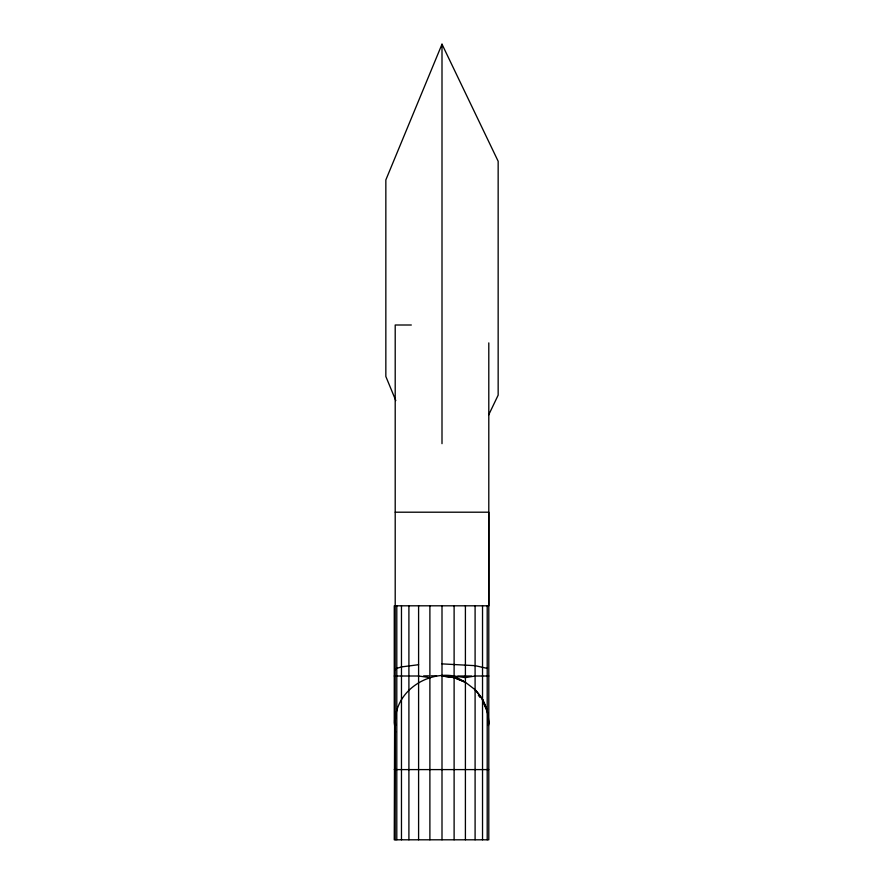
<?xml version="1.0" encoding="UTF-8"?>
<svg xmlns="http://www.w3.org/2000/svg" width="884" height="884" viewBox="0 0 884 884"><rect width="100%" height="100%" fill="white"/><g stroke="black" fill="none" stroke-linecap="round" stroke-linejoin="round"><path stroke-width="1.33" d="M482.531 700.592L482.531 699.399L475.095 689.708L465.404 682.271L454.111 676.006C424.618 670.846 392.518 694.161 395.557 725.488M394.618 720.106L394.264 839.8L488.797 839.8L488.797 342.893M488.443 725.488L488.797 722.803L487.206 710.692L482.531 699.399M488.443 724.648C489.46 711.797 484.023 698.879 475.095 689.708M488.598 415.071L498.156 395.148L498.156 161.253L442 44.2L385.844 179.916L385.844 376.485L395.811 400.585M395.203 669.95L396.794 668.381L401.469 666.912L418.596 664.702M487.239 710.681L487.206 711.697L483.051 701.83M423.613 675.906L428.629 675.818M411.325 325.003L395.203 325.003L395.203 839.8M395.203 512.201L488.797 512.201L488.797 605.805L394.264 605.805L394.264 722.803L395.513 732.217M394.264 676.006L418.596 676.006L429.889 677.597M457.879 676.006L471.459 676.006M488.797 676.006L475.095 676.006L465.404 677.619L454.111 676.006L454.111 605.805M394.264 769.599L488.797 769.599M442 663.884L475.095 665.663L487.206 668.381M431.237 675.818L436.619 675.906M454.111 677.564L442 676.006L454.111 677.597L465.404 682.271L454.111 677.564L454.111 839.8M478.399 695.299L480.045 697.421M487.206 605.805L487.206 839.8M482.531 605.805L482.531 839.8M475.095 605.805L475.095 839.8M465.404 605.805L465.404 839.8M442 44.2L442 443.669M442 605.805L442 839.8M429.889 605.805L429.889 839.8M418.596 605.805L418.596 839.8M408.905 605.805L408.905 839.8M401.469 605.805L401.469 839.8M396.794 605.805L396.794 839.8"/></g></svg>
